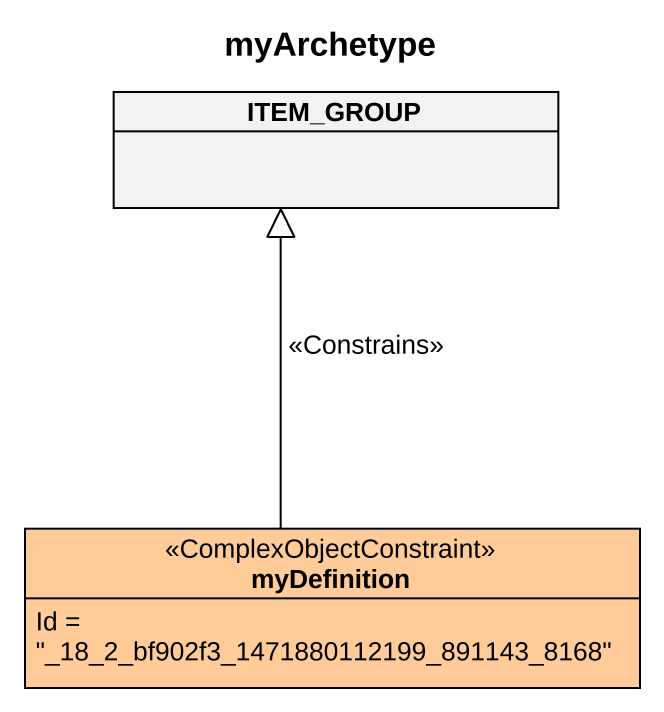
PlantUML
@startuml
title myArchetype
hide circle
hide empty members
class ITEM_GROUP
class myDefinition <<ComplexObjectConstraint>> #FFCC99 {
  Id = "_18_2_bf902f3_1471880112199_891143_8168"
}
myDefinition -up-|> ITEM_GROUP : <<Constrains>>
@enduml
